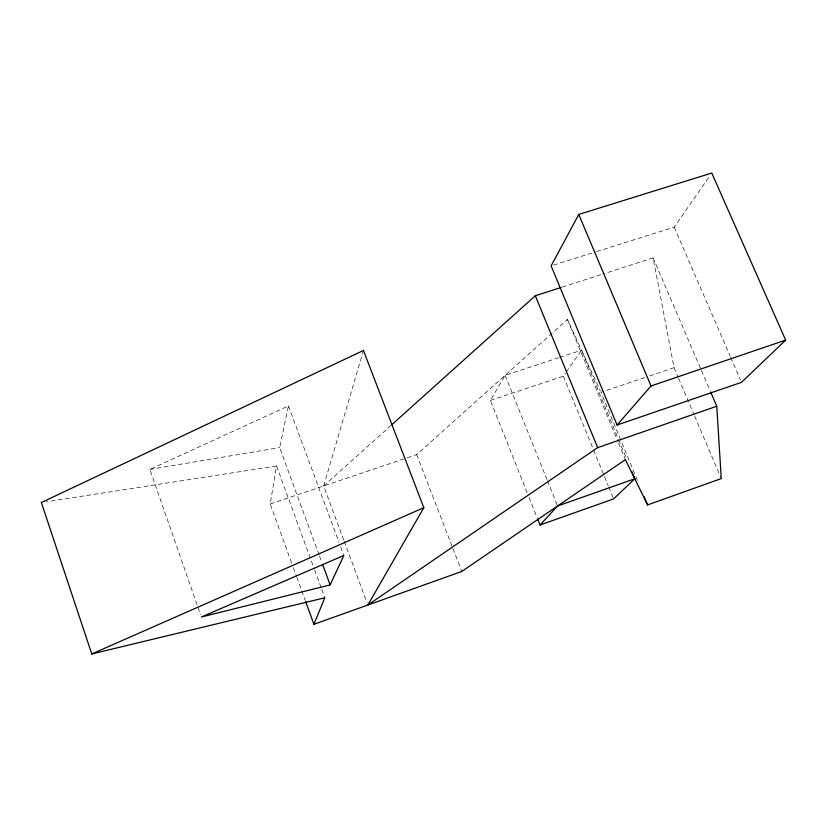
<?xml version="1.0" encoding="UTF-8"?>
<svg xmlns="http://www.w3.org/2000/svg" width="827" height="827" viewBox="0 0 827 827"><rect width="100%" height="100%" fill="white"/><g stroke="black" fill="none" stroke-linecap="round" stroke-linejoin="round"><path stroke-width="0.62" stroke-dasharray="4.13 3.1" d="M291.611 562.939L270.181 503.984L276.569 466.004L46.436 501.731M319.057 554.793L279.66 447.603L288.437 405.923L149.852 469.416L200.506 614.564M343.753 540.083L323.646 485.976L363.456 350.472M527.15 492.654L490.401 400.444L505.09 375.334L558.504 357.75M596.67 251.532L674.222 227.146L709.556 176.223M490.401 400.444L563.342 376.202L565.534 373.07M566.268 372.026L581.577 350.152L618.038 438.279M323.646 485.976L390.695 425.719M270.181 503.984L416.694 454.612L567.436 319.418L600.423 391.119M644.822 377.515L600.96 392.298L638.268 482.389M649.691 375.882L674.057 367.664L653.134 257.89L602.821 274.057M559.724 357.347L581.577 350.152M562.329 287.072L601.601 274.45M553.583 265.085L595.44 251.925M149.852 469.416L279.66 447.603M674.222 227.146L730.22 356.282M730.737 357.46L740.496 379.975M653.134 257.89L700.996 369.442M701.503 370.63L710.155 390.809M674.057 367.664L678.078 377.112M678.574 378.29L694.142 414.875M694.639 416.053L720.741 477.417M618.524 439.468L626.411 458.52M567.436 319.418L618.048 441.804M618.534 442.993L625.419 459.626M563.342 376.202L593.124 448.875M593.621 450.064L608.258 485.8M608.755 487L613.148 497.72M505.09 375.334L546.998 479.608M547.474 480.807L557.109 504.78M529.063 497.451L537.178 517.805M416.694 454.612L452.472 547.371M452.938 548.58L461.766 571.467M344.197 541.292L366.981 602.614M288.437 405.923L338.956 542.161M340.745 546.988L343.877 555.424M319.501 556.002L321.713 562.019M276.569 466.004L314.198 568.769M314.642 569.979L321.289 588.111M321.734 589.32L324.825 597.787M293.358 567.756L296.428 576.171M296.862 577.38L305.173 600.237"/><path stroke-width="1.24" d="M716.771 406.243L721.247 478.595L647.593 504.915L625.419 459.626L461.766 571.467L313.919 624.302L324.825 597.787L91.766 653.961L41.35 502.516L363.456 350.472L423.817 507.675L367.881 605.023L597.663 447.614L716.771 406.243L710.662 391.998M330.128 584.906L343.877 555.424L201.364 617.004L330.128 584.906L322.602 564.428M578.776 214.441L551.123 265.86L617.076 425.016L741.53 382.343L785.65 340.093L711.768 173.039L578.776 214.441L651.025 385.982L617.076 425.016M537.653 519.005L540.041 524.99L557.594 505.979L634.785 478.771L631.828 471.628M634.785 478.771L613.634 498.908L540.041 524.99M391.647 424.861L535.327 295.756L561.099 287.465M91.766 653.961L423.817 507.675M651.025 385.982L785.65 340.093M644.15 496.624L647.593 504.915M535.327 295.756L597.663 447.614M305.608 601.446L313.919 624.302"/></g></svg>
